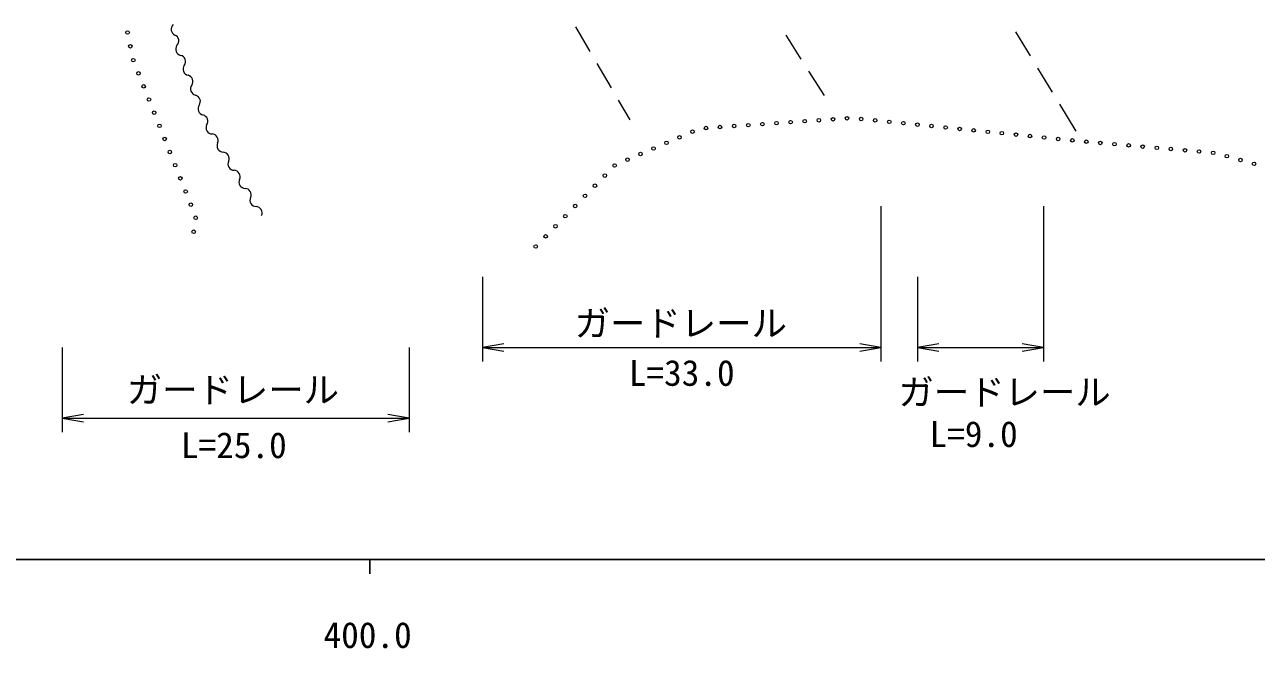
# Model space of a CAD drawing. Units: millimetres, scale not verified. Extents: x 40000 to 680000, y 20000 to 380000.
# Drawn here: x 443598 to 530668, y 198715 to 242839 of the extents above; entities that cross this region are included whole.
import ezdxf
from ezdxf.enums import TextEntityAlignment as Align

# ---------------------------------------------------------------- set-up
doc = ezdxf.new("R2010")
doc.units = ezdxf.units.MM
doc.header["$LTSCALE"] = 1000
for name, color, linetype, lineweight in [('M-STR-HTXT', 7, 'Continuous', 13), ('M-TTL-BAND', 7, 'Continuous', 25), ('M-WORK', 1, 'Continuous', 13)]:
    doc.layers.add(name, color=color, linetype=linetype, lineweight=lineweight)
doc.styles.add('ＭＳ ゴシック', font='')
doc.styles.get('ＭＳ ゴシック').set_extended_font_data('MS Gothic')

# ---------------------------------------------------------------- blocks, each defined once
blk = doc.blocks.new('open_arrow')
at = {"color": 0, "linetype": 'Continuous', "lineweight": -2}
blk.add_lwpolyline([(7.5, 1.25), (0, 0), (7.5, -1.25)], dxfattribs=at)

msp = doc.modelspace()

# ---------------------------------------------------------------- linework, layer by layer
at = {"layer": 'M-STR-HTXT'}
for p, q in [((504133, 230000), (504133, 219000)), ((515610, 230000), (515610, 219000)), ((475972, 225000), (475972, 219000)), ((506711, 225000), (506711, 219000)), ((446259, 220000), (446259, 214000)), ((470772, 220000), (470772, 214000)), ((475972, 220000), (504133, 220000)), ((506711, 220000), (515610, 220000)), ((446259, 215000), (470772, 215000))]:
    msp.add_line(p, q, dxfattribs=at)
at = {"layer": 'M-TTL-BAND'}
for p, q in [((40000, 205000), (579000, 205000)), ((468000, 205000), (468000, 204000))]:
    msp.add_line(p, q, dxfattribs=at)
at = {"layer": 'M-WORK'}
for p, q in [((482532, 242673), (483543, 240947)), ((497396, 242081), (498472, 240395)), ((513649, 242334), (514685, 240624)), ((484048, 240085), (485059, 238359)), ((499010, 239552), (500106, 237836)), ((515203, 239768), (516239, 238057)), ((485565, 237496), (486385, 236095)), ((516757, 237202), (517912, 235295))]:
    msp.add_line(p, q, dxfattribs=at)
for centre in [(450874, 242286), (451073, 241306), (451277, 240327), (451647, 239398), (452017, 238469), (452387, 237540), (452757, 236611), (496746, 235869), (497743, 235937), (498741, 236006), (499739, 236075), (500736, 236144), (501734, 236213), (502730, 236168), (503725, 236067), (504719, 235966), (505714, 235865), (453127, 235682), (490807, 235261), (491758, 235525), (492755, 235593), (493753, 235662), (494750, 235731), (495748, 235800), (506709, 235764), (507704, 235663), (508699, 235562), (509694, 235460), (510689, 235359), (511684, 235258), (512678, 235157), (513673, 235056), (453497, 234753), (488969, 234472), (489888, 234867), (514668, 234955), (515663, 234854), (516658, 234753), (517653, 234652), (518648, 234557), (519644, 234470), (520641, 234383), (521637, 234296), (522633, 234209), (523629, 234122), (453866, 233824), (486213, 233287), (487132, 233682), (488051, 234077), (524625, 234035), (525622, 233948), (526618, 233860), (527614, 233773), (528583, 233538), (529545, 233264), (454236, 232895), (485305, 232877), (530506, 232990), (454606, 231966), (484608, 232160), (454976, 231037), (483213, 230726), (483910, 231443), (455346, 230108), (482516, 230010), (455693, 229176), (481818, 229293), (455551, 228186), (481121, 228576), (479726, 227143), (480424, 227860)]:
    msp.add_circle(centre, 125, dxfattribs=at)
for centre, start, end in [((454404, 242515), 134.16012, 246.45007), ((454044, 241687), 314.16012, 66.45007), ((454725, 241100), 144.38578, 256.67573), ((454517, 240221), 324.38578, 76.67573), ((455251, 239695), 144.38578, 256.67573), ((455043, 238817), 324.38578, 76.67573), ((455777, 238291), 144.38578, 256.67573), ((455569, 237412), 324.38578, 76.67573), ((456303, 236886), 144.38578, 256.67573), ((456095, 236007), 324.38578, 76.67573), ((456872, 235553), 155.01433, 267.30428), ((456829, 234651), 335.01433, 87.30428), ((457648, 234270), 155.01433, 267.30428), ((457605, 233368), 335.01433, 87.30428), ((458424, 232986), 155.01433, 267.30428), ((458382, 232084), 335.01433, 87.30428), ((459200, 231703), 155.01433, 267.30428), ((459158, 230800), 335.01433, 87.30428), ((459976, 230419), 155.01433, 267.30428), ((459934, 229517), 335.01433, 87.30428)]:
    msp.add_arc(centre, 452, start, end, dxfattribs=at)

# ---------------------------------------------------------------- block references
at = {"layer": 'M-STR-HTXT', "xscale": 200, "yscale": 200}
for p in [(475972, 220000), (506711, 220000), (446259, 215000)]:
    msp.add_blockref('open_arrow', p, dxfattribs=at)
at = {"layer": 'M-STR-HTXT', "xscale": 200, "yscale": 200, "rotation": 180}
for p in [(504133, 220000), (515610, 220000), (470772, 215000)]:
    msp.add_blockref('open_arrow', p, dxfattribs=at)

# ---------------------------------------------------------------- texts
at = {"layer": 'M-STR-HTXT', "style": 'ＭＳ ゴシック'}
for p in [(489980, 221710), (458320, 217007), (512870, 216842)]:
    msp.add_text('ガードレール', height=1833, dxfattribs=at).set_placement(p, align=Align.MIDDLE_CENTER)
for s, p in [('L=33.0', (490046, 216736)), ('L=9.0', (510680, 212409)), ('L=25.0', (458386, 211624))]:
    msp.add_text(s, height=1833, dxfattribs=at).set_placement(p, align=Align.BOTTOM_CENTER)
at = {"layer": 'M-TTL-BAND', "style": 'ＭＳ ゴシック'}
msp.add_text('400.0', height=1833, dxfattribs=at).set_placement((467844, 198195), align=Align.BOTTOM_CENTER)

doc.saveas('drawing.dxf')
